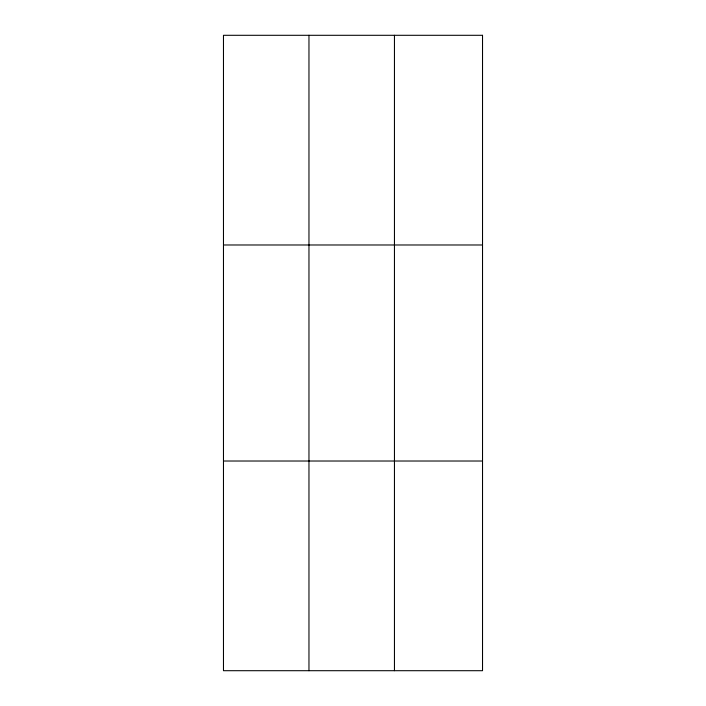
<?xml version="1.0" encoding="UTF-8"?>
<svg xmlns="http://www.w3.org/2000/svg" width="706" height="706" viewBox="0 0 706 706"><rect width="100%" height="100%" fill="white"/><g stroke="black" fill="none" stroke-linecap="round" stroke-linejoin="round"><path stroke-width="1.06" d="M308.963 35.3L308.963 670.7M394.451 35.3L394.451 670.7M223.475 244.982L482.525 244.982M223.475 461.018L482.525 461.018M482.525 35.3L482.525 670.7L223.475 670.7L223.475 35.3L482.525 35.3"/></g></svg>
